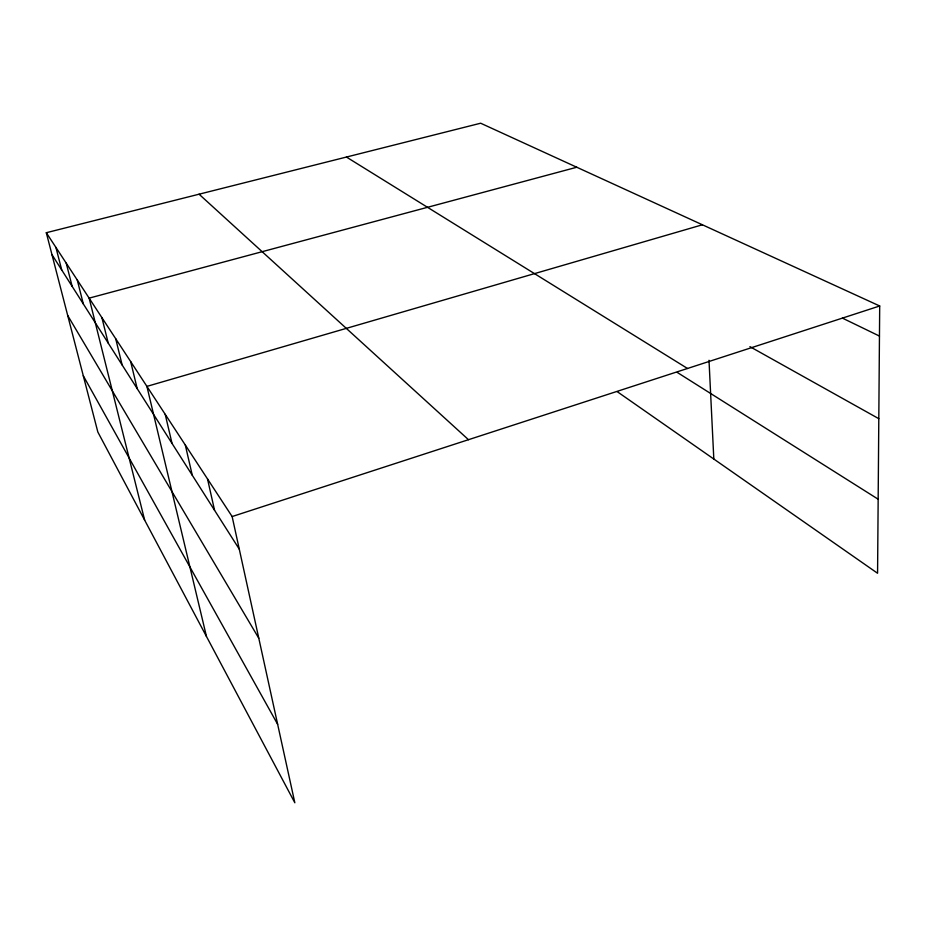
<?xml version="1.0" encoding="UTF-8"?>
<svg xmlns="http://www.w3.org/2000/svg" width="926" height="926" viewBox="0 0 926 926"><rect width="100%" height="100%" fill="white"/><g stroke="black" fill="none" stroke-linecap="round" stroke-linejoin="round"><path stroke-width="1.39" d="M46.3 232.715L232.137 516.546L294.838 802.784L97.832 432.014L46.3 232.715L480.652 123.216L879.7 305.985L877.57 573.263L617.167 391.617M232.137 516.546L879.7 305.985M702.394 224.786L146.91 386.385L206.452 636.44M576.771 167.247L89.139 298.137L144.653 520.146M842.428 318.116L879.457 336.069M749.921 346.648L878.809 418.679M346.44 157.05L687.509 368.479M677.265 372.426L878.161 499.207M199.067 194.205L468.487 439.7M51.972 254.638L239.29 549.176M67.702 315.5L258.794 638.245M83.282 375.759L277.65 724.306M55.93 247.439L61.718 269.975M66.232 263.169L72.147 286.365M77.275 280.034L83.305 303.925M101.906 317.653L108.203 343.06M115.704 338.719L122.128 364.96M130.659 361.557L137.21 388.677M165.21 414.339L172.028 443.415M185.316 445.047L192.261 475.223M207.517 478.939L214.566 510.307M709.003 360.283L713.819 459.03"/></g></svg>
